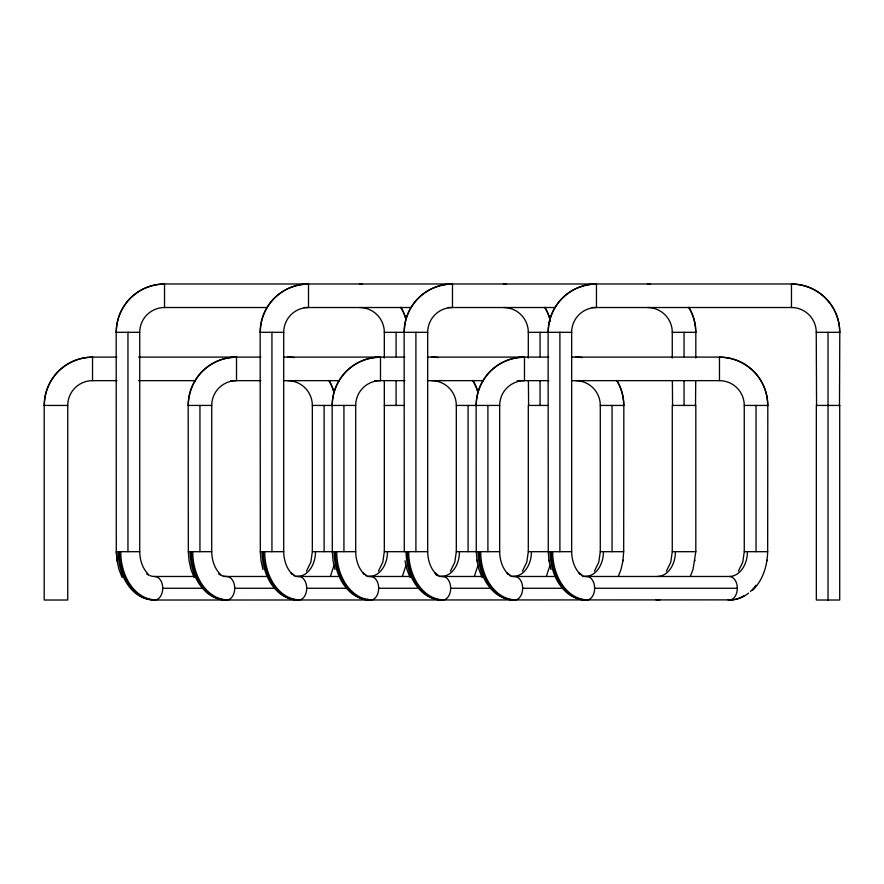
<?xml version="1.0" encoding="UTF-8"?>
<svg xmlns="http://www.w3.org/2000/svg" width="884" height="884" viewBox="0 0 884 884"><rect width="100%" height="100%" fill="white"/><g stroke="black" fill="none" stroke-linecap="round" stroke-linejoin="round"><path stroke-width="1.33" d="M148.7 574.644C142.534 568.732 139.827 560.069 139.727 551.693L139.738 332.307A24.785 24.785 0 0 1 164.523 307.522L267.443 307.522M220.691 574.644C214.525 568.732 211.817 560.069 211.718 551.693L211.729 405.436A24.785 24.785 0 0 1 236.514 380.65L236.514 357.103A48.333 48.333 0 0 0 188.181 405.436L188.325 551.693L189.065 560.776L190.999 569.517L194.148 577.572M294.317 575.263L291.09 572.909L292.67 574.644C286.504 568.732 283.797 560.069 283.709 551.693L283.709 332.307A24.785 24.785 0 0 1 308.505 307.522L308.505 283.974A48.333 48.333 0 0 0 260.161 332.307L260.316 551.693L261.045 560.776L262.99 569.517M366.308 575.263L363.081 572.909L364.661 574.644C358.495 568.732 355.788 560.069 355.699 551.693L355.699 405.436A24.785 24.785 0 0 1 380.496 380.65L380.496 357.103A48.333 48.333 0 0 0 332.152 405.436L332.296 551.693L333.036 560.776L334.981 569.517M438.298 575.263L435.072 572.909L436.652 574.644C430.486 568.732 427.779 560.069 427.69 551.693L427.69 332.307A24.785 24.785 0 0 1 452.475 307.522L452.475 283.974A48.333 48.333 0 0 0 404.143 332.307L404.286 551.693M510.278 575.263L507.051 572.909L508.643 574.644C502.477 568.732 499.769 560.069 499.67 551.693L499.681 405.436A24.785 24.785 0 0 1 524.466 380.65L524.466 357.103A48.333 48.333 0 0 0 476.133 405.436L476.277 551.693L477.017 560.776L478.951 569.517L482.1 577.572M582.269 575.263L579.042 572.909L580.622 574.644C574.467 568.732 571.76 560.069 571.661 551.693L571.661 332.307A24.785 24.785 0 0 1 596.457 307.522L596.457 283.974A48.333 48.333 0 0 0 548.113 332.307L548.268 551.693L549.008 560.776L550.942 569.517M618.314 576.423L621.01 569.517L622.955 560.776L623.684 551.693L623.839 405.436A48.333 48.333 0 0 0 616.888 380.474M752.439 590.424C762.881 580.456 767.323 565.826 767.666 551.693L767.809 405.436A48.333 48.333 0 0 0 719.477 357.103L571.44 357.103M695.531 405.436L695.73 381.059M839.502 405.436L839.8 332.307A48.333 48.333 0 0 0 791.467 283.974L164.523 283.974A48.333 48.333 0 0 0 116.191 332.307L116.29 551.693L117.075 560.776L119.008 569.517L122.158 577.572M287.543 380.65A24.785 24.785 0 0 1 312.339 405.436L312.339 551.693L310.814 562.257L306.428 571.208M384.319 381.059L384.319 551.693L382.794 562.257L378.418 571.208M431.525 380.65A24.785 24.785 0 0 1 456.31 405.436L456.31 551.693L454.785 562.257L450.409 571.208M547.914 405.436L528.301 405.436L528.301 551.693L526.776 562.257L522.4 571.208M575.495 380.65A24.785 24.785 0 0 1 600.291 405.436L600.291 551.693L598.766 562.257L594.391 571.208M690.305 576.423L693.001 569.517L695.819 551.693L695.819 405.436L672.271 405.436L672.271 551.693L670.746 562.257L666.37 571.208M571.44 380.65L719.477 380.65A24.785 24.785 0 0 1 744.262 405.436L744.273 551.693L742.737 562.257L738.361 571.208M622.955 560.776L622.999 560.169M694.934 560.776L694.99 560.169M766.925 560.776L766.981 560.169M333.887 565.771L330.362 576.423M405.878 565.771L402.342 576.423M477.868 565.771L474.332 576.423M549.859 565.771L546.323 576.423M202.138 588.258L162.733 588.258A11.768 8.022 90 0 1 155.982 599.882L153.429 599.882A48.189 35.249 -90 0 1 118.18 551.693M190.171 551.693A48.189 35.249 -90 0 0 225.42 599.882L227.973 599.882A11.768 8.022 90 0 0 234.702 587.319A11.768 8.022 90 0 0 226.702 576.479A24.785 18.133 90 0 1 218.668 573.926M296.085 599.882L298.637 599.882M262.161 551.693A48.189 35.249 -90 0 0 297.411 599.882L299.963 599.882A11.768 8.022 90 0 0 306.715 588.258L346.108 588.258M368.076 599.882L370.628 599.882M367.578 599.12A11.768 8.022 90 0 0 369.401 599.882L371.954 599.882A11.768 8.022 90 0 0 378.672 587.319A11.768 8.022 90 0 0 370.672 576.479A24.785 18.133 90 0 1 365.976 575.639M440.066 599.882L442.619 599.882M406.132 551.693A48.189 35.249 -90 0 0 441.381 599.882L443.934 599.882A11.768 8.022 90 0 0 450.685 588.258L490.09 588.258M512.046 599.882L514.598 599.882M478.122 551.693A48.189 35.249 -90 0 0 513.372 599.882L515.924 599.882A11.768 8.022 90 0 0 522.654 587.319A11.768 8.022 90 0 0 514.654 576.479A24.785 18.133 90 0 1 509.957 575.639M584.037 599.882L586.589 599.882M550.113 551.693A48.189 35.249 -90 0 0 585.363 599.882L587.915 599.882A11.768 8.022 90 0 0 594.667 588.258L737.322 588.258A11.768 8.022 -90 0 1 730.571 599.882L154.711 600.026A48.333 35.36 -90 0 1 119.351 551.693M656.027 599.882L658.58 599.882M304.008 307.522L411.425 307.522M447.989 307.522L555.395 307.522M591.96 307.522L791.467 307.522A24.785 24.785 0 0 1 816.252 332.307L839.8 332.307M116.191 332.307L139.738 332.307M260.161 332.307L283.709 332.307M359.534 307.522A24.785 24.785 0 0 1 384.319 332.307L403.734 332.307M404.143 332.307L427.69 332.307M503.504 307.522A24.785 24.785 0 0 1 528.301 332.307L547.704 332.307M548.113 332.307L571.661 332.307M647.486 307.522A24.785 24.785 0 0 1 672.271 332.307L695.819 332.307L695.819 358.042M92.533 357.103L92.533 380.65A24.785 24.785 0 0 0 67.748 405.436L67.748 600.026L44.2 600.026L44.2 405.436A48.333 48.333 0 0 1 92.533 357.103L116.909 357.103M138.578 357.103L260.89 357.103M283.477 357.103L404.872 357.103M427.458 357.103L548.842 357.103M92.533 380.65L116.909 380.65M138.578 380.65L195.452 380.65M230.669 380.65L260.89 380.65M283.477 380.65L339.434 380.65M374.639 380.65L404.872 380.65M427.458 380.65L483.415 380.65M517.262 380.65L548.842 380.65M44.2 405.436L67.748 405.436M188.181 405.436L211.729 405.436M312.339 405.436L331.743 405.436M332.152 405.436L355.699 405.436M384.319 405.436L404.419 405.436M456.31 405.436L475.725 405.436M476.133 405.436L499.681 405.436M600.291 405.436L623.839 405.436M744.262 405.436L767.809 405.436M139.727 551.693L116.29 551.693L117.075 560.776M188.325 551.693L211.718 551.693M260.316 551.693L283.709 551.693M312.339 551.693L331.876 551.693M332.296 551.693L355.699 551.693M384.319 551.693L427.69 551.693M456.31 551.693L499.67 551.693M528.301 551.693L571.661 551.693M600.291 551.693L623.684 551.693M672.271 551.693L695.819 551.693M744.273 551.693L767.666 551.693M150.015 575.639A24.785 18.133 90 0 0 154.711 576.479L194.491 576.479M223.287 576.479L266.471 576.479M295.278 576.479L338.462 576.479M367.269 576.479L410.452 576.479M439.26 576.479L482.443 576.479M511.25 576.479L554.434 576.479M582.567 576.479L729.289 576.479A24.785 18.133 -90 0 0 747.422 551.693M234.724 588.258L274.128 588.258M378.706 588.258L418.099 588.258M522.676 588.258L562.08 588.258M728.018 599.882L729.289 600.026A48.333 35.36 90 0 0 743.985 595.661M410.11 577.572L406.96 569.517L405.027 560.776M548.953 560.169L549.008 560.776M476.962 560.169L477.017 560.776M816.551 405.436L816.252 332.307M672.37 381.059L672.569 405.436M528.4 381.059L528.599 405.436M828.032 332.307L828.032 600.026M791.467 283.974L791.467 307.522M756.041 405.436L756.041 551.693M719.477 357.103L719.477 380.65M684.05 332.307L684.05 356.683M684.05 381.059L684.05 405.436M672.271 332.307L672.271 358.042M647.486 284.118L647.486 283.974A48.333 48.333 0 0 1 650.248 284.051M612.059 405.436L612.059 551.693M559.892 332.307L559.892 551.693M540.069 332.307L540.069 356.683M540.069 381.059L540.069 405.436M528.301 332.307L528.301 358.042M503.504 284.118L503.504 283.974A48.333 48.333 0 0 1 506.267 284.051M487.902 405.436L487.902 551.693M468.089 405.436L468.089 551.693M415.911 332.307L415.911 551.693M396.098 332.307L396.098 356.683M396.098 381.059L396.098 405.436M384.319 332.307L384.319 358.042M359.534 284.118L359.534 283.974A48.333 48.333 0 0 1 362.296 284.051M343.931 405.436L343.931 551.693M324.108 405.436L324.108 551.693M271.94 332.307L271.94 551.693M199.95 405.436L199.95 551.693M164.523 283.974L164.523 307.522M127.959 332.307L127.959 551.693M791.467 284.118A48.189 48.189 0 0 1 839.645 332.307M548.268 332.307A48.189 48.189 0 0 1 596.457 284.118M586.644 600.026A48.333 35.36 -90 0 1 551.284 551.693M552.666 551.693A48.189 35.249 90 0 0 587.915 599.882A48.333 35.36 90 0 1 585.319 600.026M594.667 588.258A11.768 8.022 -90 0 0 586.644 576.479A24.785 18.133 90 0 1 581.948 575.639M755.842 585.274A48.189 35.249 -90 0 1 750.461 591.473M748.56 593.131A48.189 35.249 -90 0 1 730.571 599.882M729.289 576.479A11.768 8.022 90 0 1 737.322 588.258M719.477 357.247A48.189 48.189 0 0 1 767.666 405.436M476.277 405.436A48.189 48.189 0 0 1 524.466 357.247M514.654 600.026A48.333 35.36 -90 0 1 479.294 551.693M480.675 551.693A48.189 35.249 90 0 0 515.924 599.882A48.333 35.36 90 0 1 513.328 600.026M659.829 599.904A48.333 35.36 90 0 1 657.298 600.026M675.442 551.693A24.785 18.133 -90 0 1 657.298 576.479M400.927 307.345A48.333 48.333 0 0 1 405.911 318.693M400.795 307.422A48.189 48.189 0 0 1 405.767 318.737M116.334 332.307A48.189 48.189 0 0 1 164.523 284.118M155.982 599.882A48.189 35.249 90 0 1 120.732 551.693M154.711 576.479A11.768 8.022 -90 0 1 162.733 588.258M148.888 575.164A24.785 18.133 90 0 1 146.689 573.926M299.886 599.904A48.333 35.36 90 0 1 297.356 600.026M315.5 551.693A24.785 18.133 -90 0 1 297.356 576.479M294.427 357.589A48.333 48.333 0 0 0 287.543 357.103L287.543 357.247A48.189 48.189 0 0 1 291.665 357.423M333.92 391.822A48.333 48.333 0 0 0 328.936 380.474A48.189 48.189 0 0 1 333.776 391.855M44.355 405.436A48.189 48.189 0 0 1 92.533 357.247M688.879 307.345A48.333 48.333 0 0 1 695.819 332.307M688.746 307.422A48.189 48.189 0 0 1 695.675 332.307M404.286 332.307A48.189 48.189 0 0 1 452.475 284.118M442.663 600.026A48.333 35.36 -90 0 1 407.303 551.693M443.934 599.882A48.189 35.249 90 0 1 408.684 551.693M450.685 588.258A11.768 8.022 -90 0 0 442.663 576.479A24.785 18.133 90 0 1 435.724 574.6M603.452 551.693A24.785 18.133 -90 0 1 585.319 576.479M582.379 357.589A48.333 48.333 0 0 0 575.495 357.103L575.495 357.247A48.189 48.189 0 0 1 579.628 357.423M616.767 380.551A48.189 48.189 0 0 1 623.684 405.436M332.307 405.436A48.189 48.189 0 0 1 380.496 357.247M370.672 600.026A48.333 35.36 -90 0 1 335.312 551.693M371.954 599.882A48.189 35.249 90 0 1 336.705 551.693M531.461 551.693A24.785 18.133 -90 0 1 513.328 576.479M369.401 599.882A48.189 35.249 -90 0 1 334.152 551.693M544.898 307.345A48.333 48.333 0 0 1 549.892 318.693M544.776 307.422A48.189 48.189 0 0 1 550.445 321.389M260.316 332.307A48.189 48.189 0 0 1 308.505 284.118M298.682 600.026A48.333 35.36 -90 0 1 263.322 551.693M299.963 599.882A48.189 35.249 90 0 1 264.714 551.693M306.715 588.258A11.768 8.022 -90 0 0 298.682 576.479A24.785 18.133 90 0 1 293.996 575.639M443.856 599.904A48.333 35.36 90 0 1 441.337 600.026M459.47 551.693A24.785 18.133 -90 0 1 441.337 576.479M438.398 357.589A48.333 48.333 0 0 0 431.525 357.103L431.525 357.247A48.189 48.189 0 0 1 435.646 357.423M472.918 380.474A48.333 48.333 0 0 1 477.901 391.822M472.785 380.551A48.189 48.189 0 0 1 477.758 391.855M188.325 405.436A48.189 48.189 0 0 1 236.514 357.247M226.702 600.026A48.333 35.36 -90 0 1 191.342 551.693M227.973 599.882A48.189 35.249 90 0 1 192.723 551.693M371.877 599.904A48.333 35.36 90 0 1 369.346 600.026M387.479 551.693A24.785 18.133 -90 0 1 369.346 576.479M839.712 405.436L816.341 405.436L816.341 600.026L839.712 600.026L839.712 405.436"/></g></svg>
